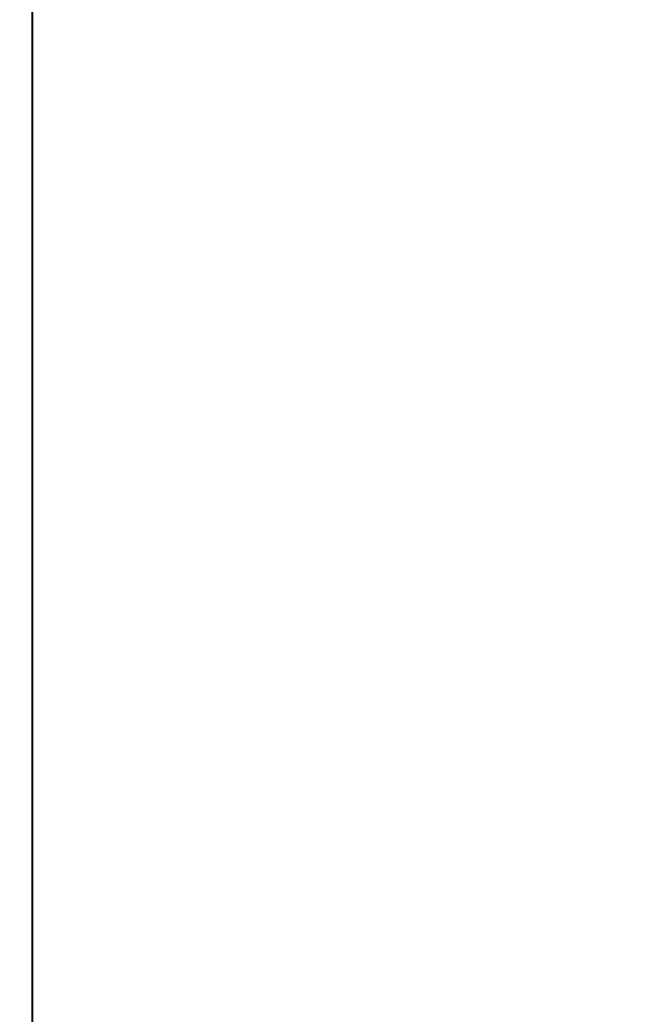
# Model space of a CAD drawing. Header units: millimetres. Extents: x -5505 to 394412, y -8522 to 584759.
# Drawn here: x 31506.3 to 31556.5, y -2945.5 to -2865.1 of the extents above; entities that cross this region are included whole.
import ezdxf

# ---------------------------------------------------------------- set-up
doc = ezdxf.new("R2010")
doc.units = ezdxf.units.MM
doc.linetypes.add('CEN', pattern=[62, 60, -1, 0, -1])
doc.layers.add('지시선', color=1, linetype='CEN', lineweight=20)
doc.styles.get("Standard").update_dxf_attribs({"font": 'arial.ttf'})
doc.dimstyles.new('COAD', dxfattribs={"dimtxt": 100, "dimasz": 100, "dimexe": 1.25, "dimexo": 0.625, "dimtad": 1, "dimtxsty": 'Standard', "dimcen": 0, "dimclrd": 161, "dimclre": 161, "dimclrt": 6, "dimadec": 0, "dimazin": 0, "dimtfac": 1, "dimtmove": 0, "dimatfit": 3, "dimfxl": 0, "dimlwd": 5, "dimarcsym": 0})
doc.dimstyles.new('양쪽화살표지름', dxfattribs={"dimtxt": 3.5, "dimasz": 3.5, "dimexe": 2, "dimexo": 1.5, "dimgap": 0.8, "dimtad": 1, "dimdsep": 46, "dimtxsty": 'Standard', "dimcen": 0, "dimclrd": 1, "dimclre": 1, "dimclrt": 2, "dimazin": 2, "dimtfac": 1, "dimtmove": 0, "dimatfit": 1, "dimfxl": 0, "dimlwd": 25, "dimlwe": 25, "dimarcsym": 0})

# ---------------------------------------------------------------- blocks, each defined once
blk = doc.blocks.new('C-1S DRUM RIGHT')
blk.add_line((117, 252.891), (117, 0))
blk = doc.blocks.new('*D274')
at = {"color": 161, "linetype": 'Continuous', "lineweight": -2, "transparency": 16777216}
for p, q in [((30896.677, -2763.925), (32385.264, -2763.925)), ((30896.677, -4016.825), (32385.264, -4016.825))]:
    blk.add_line(p, q, dxfattribs=at)
at = {"color": 161, "linetype": 'Continuous', "lineweight": 5, "transparency": 16777216}
blk.add_line((32384.014, -3916.825), (32384.014, -2863.925), dxfattribs=at)
at = {"color": 161, "transparency": 16777216}
for points in [[(32367.347, -2863.925), (32400.68, -2863.925), (32384.014, -2763.925)], [(32367.347, -3916.825), (32400.68, -3916.825), (32384.014, -4016.825)]]:
    blk.add_solid(points, dxfattribs=at)
at = {"color": 6, "transparency": 16777216, "insert": (32323.293, -3390.375), "char_height": 100, "attachment_point": 5, "rotation": 90}
blk.add_mtext('1252,9', dxfattribs=at)
blk = doc.blocks.new('지시선_sheet')
at = {"layer": '지시선', "annotation_type": 0, "has_hookline": 1, "hookline_direction": 0, "text_width": 732.551}
blk.add_leader([(-4.308, 0.176), (588.072, 2.34), (1202.179, 1064.327), (1322.179, 1064.327)], dimstyle='양쪽화살표지름', override={"dimasz": 120, "dimgap": 0.8, "dimtad": 0}, dxfattribs=at)

msp = doc.modelspace()

# ---------------------------------------------------------------- block references
for name, p in [('지시선_sheet', (31130.289, -3346.825)), ('C-1S DRUM RIGHT', (31390.289, -3016.825))]:
    msp.add_blockref(name, p)

# ---------------------------------------------------------------- dimensions: what is measured, and where the dimension line sits
dim = msp.add_linear_dim(base=(32384.014, -2763.925), p1=(30896.052, -4016.825), p2=(30896.052, -2763.925), angle=90, dimstyle='COAD')
dim.commit()
dim.dimension.update_dxf_attribs({"geometry": '*D274', "text_midpoint": (32323.293, -3390.375)})

doc.saveas('drawing.dxf')
